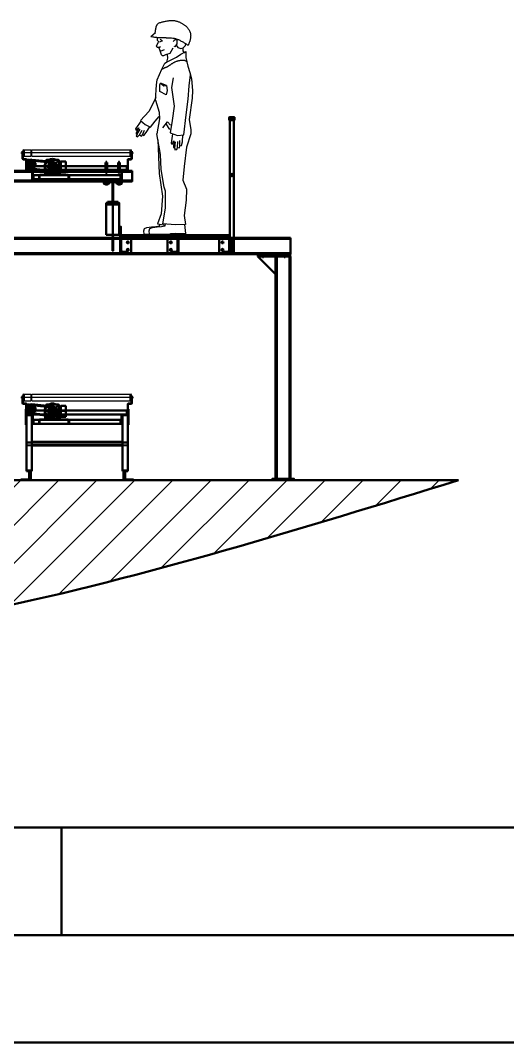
# Model space of a CAD drawing. Header units: millimetres. Extents: x 0 to 118800, y 79635 to 177025.
# Drawn here: x 68753 to 73282, y 93025 to 102533 of the extents above; entities that cross this region are included whole.
import ezdxf

# ---------------------------------------------------------------- set-up
doc = ezdxf.new("R2010")
doc.units = ezdxf.units.MM
doc.header["$LTSCALE"] = 200
for name, pattern in [('AM_DIN_F_W050', [6.25, 4.75, -1.5]), ('AM_DIN_F_W050x2', [3.125, 2.25, -0.875]), ('AM_DIN_G_W050', [13.75, 9.75, -1.5, 1, -1.5]), ('AM_DIN_G_W050x2', [6.875, 4.75, -0.875, 0.375, -0.875]), ('AM_ISO02W050x2', [3.75, 3, -0.75]), ('AM_ISO08W050x2', [9, 6, -0.75, 1.5, -0.75]), ('AUSGEZOGEN', [0]), ('gen7', [13.75, 9.75, -1.5, 1, -1.5]), ('MITTE', [2, 1.25, -0.25, 0.25, -0.25])]:
    doc.linetypes.add(name, pattern=pattern)
doc.layers.add('1', color=7, linetype='Continuous')
doc.layers.add('CYAN', color=4, linetype='Continuous')
for name, color, linetype, lineweight in [('2', 5, 'Continuous', 0), ('7', 4, 'gen7', 0), ('AM_0', 7, 'Continuous', 50), ('AM_0N', 7, 'Continuous', 50), ('AM_2', 5, 'Continuous', 50), ('AM_3', 6, 'AM_DIN_F_W050', 25), ('AM_3N', 6, 'AM_DIN_F_W050', 25), ('AM_4N', 3, 'Continuous', 25), ('AM_7', 4, 'AM_DIN_G_W050', 25), ('AM_7N', 4, 'AM_DIN_G_W050', 25), ('AM_8', 1, 'Continuous', 25), ('AM_BOR', 7, 'Continuous', 50)]:
    doc.layers.add(name, color=color, linetype=linetype, lineweight=lineweight)

# ---------------------------------------------------------------- blocks, each defined once
blk = doc.blocks.new('DIN_A2')
blk.add_line((589, 5), (5, 5))
at = {"layer": 'AM_BOR', "color": 7, "lineweight": 50}
for p, q in [((584, 10), (10, 10)), ((345.667, 10), (345.667, 5)), ((594, 0), (0, 0))]:
    blk.add_line(p, q, dxfattribs=at)
blk = doc.blocks.new('ROF GB1000 VA')
for p, q in [((-190.8, -180.9), (-173.1, -191.1)), ((-132.1, -146.9), (-132.1, -146.5)), ((-132.1, -146.5), (-126.1, -146.5)), ((-132.1, -149.5), (-132.1, -146.9)), ((-126.1, -146.9), (-126.1, -146.5)), ((-126.1, -149.5), (-126.1, -146.9)), ((-85.1, -191.1), (-67.3, -180.9)), ((-66.4, -114), (-51.4, -114)), ((-51.4, -109), (-5.1, -109)), ((-51.4, -114), (-51.4, -109)), ((-51.4, -204), (-51.4, -114)), ((-5.1, -109), (-5.1, -209)), ((-196.6, -234), (-196.6, -195.5)), ((-196.6, -234), (-61.6, -234)), ((-195.2, -234), (-195.2, -195.5)), ((-193.6, -222), (-168.6, -222)), ((-191.2, -222), (-176.9, -222)), ((-171.6, -219), (-171.6, -193.7)), ((-165.6, -234), (-165.6, -199.3)), ((-163.6, -231), (-129.1, -231)), ((-129.1, -231), (-94.6, -231)), ((-92.6, -234), (-92.6, -199.3)), ((-89.6, -222), (-64.6, -222)), ((-86.6, -219), (-86.6, -193.7)), ((-81.2, -222), (-66.9, -222)), ((-77.3, -222), (-70.9, -222)), ((-62.9, -195.5), (-62.9, -234)), ((-61.6, -234), (-61.6, -195.5)), ((-51.4, -204), (-61.6, -204)), ((-51.4, -209), (-51.4, -204)), ((-5.1, -209), (-51.4, -209))]:
    blk.add_line(p, q)
for radius in [32.5, 26, 20, 10, 9.42]:
    blk.add_circle((-129.1, -159), radius)
for centre, radius, start, end in [((-129.1, -1294), 1200, 90, 92.48302), ((-129.1, -159), 72.5, 90, 117.12083), ((-129.1, -159), 67, 75.45474, 104.79343), ((-129.1, -159), 72.5, 62.73449, 90), ((-129.1, -1294), 1200, 87.51698, 90), ((-129.1, -159), 72.5, 151.75892, 180), ((-129.1, -159), 72.5, 180, 201.69087), ((503.4, -195.5), 700, 178.42227, 180), ((503.4, -195.5), 700, 172.47323, 178.42748), ((-129.1, -159), 67, 168.48393, 185.0872), ((503.4, -195.5), 698.6, 178.07396, 180), ((503.4, -195.5), 698.6, 172.56881, 178.12019), ((-186.8, -173.9), 8, 178.21047, 240), ((-180.6, -105.1), 10, 92.48302, 172.47323), ((-179.4, -106.4), 10, 92.42478, 172.56881), ((-129.1, -1295.4), 1200, 87.57522, 92.42478), ((532.5, -195.5), 700, 174.6915, 179.22002), ((-159.4, -186.1), 8, 179.22002, 260.89342), ((-156.5, -131.5), 8, 98.23, 174.6915), ((-129.1, -321.5), 200, 81.77, 98.23), ((-143.8, -98.5), 3, 11.20385, 90.70433), ((-129.1, -159), 12.5, 103.88654, 76.11346), ((-129.1, -95.5), 12, 191.20385, 348.79615), ((-114.3, -98.5), 3, 89.29567, 168.79615), ((-101.6, -131.5), 8, 5.3085, 81.77), ((-98.7, -186.1), 8, 279.10658, 0.77998), ((-790.6, -195.5), 700, 0.77998, 5.3085), ((-78.7, -106.4), 10, 7.43119, 87.57522), ((-77.5, -105.1), 10, 7.52677, 87.51698), ((-761.6, -195.5), 698.6, 0, 7.43119), ((-761.6, -195.5), 700, 0, 7.52677), ((-71.3, -173.9), 8, 300, 1.78953), ((-129.1, -159), 72.5, 24.07734, 28.16421), ((-129.1, -159), 72.5, 0, 28.16421), ((-129.1, -159), 67, 0, 11.28823), ((-129.1, -159), 72.5, 18.05801, 24.07734), ((-129.1, -159), 67, 354.99805, 0), ((-129.1, -159), 72.5, 338.2468, 0), ((-129.1, -159), 72.5, 338.2468, 342.23203), ((-129.1, -159), 72.5, 12.03867, 18.05801), ((-129.1, -159), 72.5, 342.23203, 348.25136), ((-129.1, -159), 72.5, 6.01934, 12.03867), ((-129.1, -159), 72.5, 348.25136, 354.2707), ((-129.1, -159), 72.5, 0, 6.01934), ((-129.1, -159), 72.5, 354.2707, 0), ((-192.2, -225), 3, 90, 180), ((-174.6, -219), 3, 270, 0), ((-174.6, -193.7), 3, 0, 60), ((-168.6, -225), 3, 0, 90), ((-162.6, -199.3), 3, 65.8379, 180), ((-162.6, -211.1), 3, 83.65234, 180), ((-163.6, -233), 2, 90, 180), ((-129.1, 90), 300, 263.65234, 266.45716), ((-129.1, 3.5), 200, 260.89342, 279.10658), ((-129.1, 90), 300, 266.305, 276.34766), ((-95.6, -199.3), 3, 0, 114.1621), ((-95.6, -211.1), 3, 0, 96.34766), ((-94.6, -233), 2, 0, 90), ((-89.6, -225), 3, 90, 180), ((-83.6, -193.7), 3, 120, 180), ((-83.6, -219), 3, 180, 270), ((-65.9, -225), 3, 0, 90)]:
    blk.add_arc(centre, radius, start, end)
at = {"layer": '1', "color": 7, "linetype": 'AUSGEZOGEN'}
for p, q in [((-395, 0), (-330, 0)), ((-320, 0), (595, 0)), ((-395, -60), (-329, -60)), ((-329, -1), (-329, -60)), ((-321, -60), (-321, -1)), ((-321, -60), (595, -60))]:
    blk.add_line(p, q, dxfattribs=at)
at = {"layer": '1', "color": 1, "linetype": 'MITTE'}
blk.add_line((-325, 0), (-325, -60), dxfattribs=at)
at = {"layer": '1', "color": 7, "linetype": 'AUSGEZOGEN'}
for centre, start, end in [((-325, -1), 180, 0), ((-325, -59), 0, 180)]:
    blk.add_arc(centre, 4, start, end, dxfattribs=at)
at = {"layer": '2'}
for p, q in [((-190, -180.4), (-163, -193.2)), ((-164.3, -129.3), (-189.3, -105.1)), ((-158.4, -123.4), (-179.8, -96.4)), ((-99.5, -124), (-78.3, -96.4)), ((-94.5, -192.9), (-68.1, -180.4)), ((-68.8, -105.1), (-93.7, -129.8)), ((-161.3, -196.6), (-172.4, -191.6)), ((-96.8, -196.6), (-85.7, -191.6))]:
    blk.add_line(p, q, dxfattribs=at)
for centre, start, end in [((-186.8, -173.1), 178.14041, 246.64067), ((-71.3, -173.1), 293.35933, 1.85959)]:
    blk.add_arc(centre, 8, start, end, dxfattribs=at)
at = {"layer": '7'}
for p, q in [((-129.1, -81.5), (-129.1, -239)), ((-206.6, -159), (-0.1, -159)), ((-184.1, -220.5), (-184.1, -235.6)), ((-74.1, -220.8), (-74.1, -235.1))]:
    blk.add_line(p, q, dxfattribs=at)
at = {"layer": 'AM_0'}
for p, q in [((-395, 0), (-400, -3.5)), ((-395, -60), (-395, 0)), ((595, 0), (600, -3.5)), ((595, -60), (595, 0)), ((-405, -25), (-415, -25)), ((-415, -25), (-415, -35)), ((-415, -35), (-405, -35)), ((-408, -15), (-408, -84)), ((-408, -15), (-405, -15)), ((-405, -24.8), (-408, -24.8)), ((-405, -35.3), (-408, -35.3)), ((-405, -66.5), (-408, -66.5)), ((-405, -73.5), (-408, -73.5)), ((-400, -12.5), (-405, -17.5)), ((-405, -15), (-405, -84)), ((-405, -17.5), (-405, -42.5)), ((-405, -35), (-405, -25)), ((-405, -42.5), (-400, -47.5)), ((-402, -87), (-376, -87)), ((-402, -90), (-376, -90)), ((-400, -3.5), (-400, -56.5)), ((-400, -47.5), (-400, -12.5)), ((-400, -56.5), (-395, -60)), ((-373, -93), (-373, -189)), ((-370, -93), (-370, -189)), ((570, -93), (570, -189)), ((573, -93), (573, -189)), ((602, -87), (576, -87)), ((602, -90), (576, -90)), ((600, -56.5), (595, -60)), ((600, -3.5), (600, -56.5)), ((600, -12.5), (605, -17.5)), ((600, -47.5), (600, -12.5)), ((605, -42.5), (600, -47.5)), ((605, -15), (605, -84)), ((608, -15), (605, -15)), ((605, -17.5), (605, -42.5)), ((605, -24.8), (608, -24.8)), ((605, -25), (615, -25)), ((605, -35), (605, -25)), ((615, -35), (605, -35)), ((605, -35.3), (608, -35.3)), ((605, -66.5), (608, -66.5)), ((605, -73.5), (608, -73.5)), ((608, -15), (608, -84)), ((615, -25), (615, -35)), ((-370, -102.5), (-373, -102.5)), ((-370, -113.5), (-373, -113.5)), ((-370, -147.5), (-373, -147.5)), ((-370, -178.5), (-373, -178.5)), ((-370, -121), (-370, -95.5)), ((-370, -95.5), (-348, -95.5)), ((-370, -121), (-356.5, -121)), ((-370, -155), (-356.5, -155)), ((-370, -180.5), (-370, -155)), ((-370, -180.5), (-348, -180.5)), ((-367.1, -153), (-367.1, -123)), ((562, -152), (-363, -152)), ((-363, -152), (-363, -187)), ((-363, -187), (-323, -187)), ((-363, -192), (-363, -187)), ((-363, -187), (562, -187)), ((-358, -188), (-313, -188)), ((-358, -188), (-358, -192)), ((-348, -111.2), (-348, -95.5)), ((-348, -95.5), (-322.9, -98.1)), ((-348, -180.5), (-348, -164.8)), ((-348, -180.5), (-322.9, -177.9)), ((-343, -198), (-343, -189)), ((-323, -187), (-323, -192)), ((-313, -188), (-313, -274)), ((512, -188), (512, -274)), ((557, -188), (512, -188)), ((562, -187), (522, -187)), ((522, -187), (522, -192)), ((542, -185), (542, -195)), ((542, -198), (542, -189)), ((557, -188), (557, -192)), ((562, -187), (562, -152)), ((562, -192), (562, -187)), ((570, -102.5), (573, -102.5)), ((570, -113.5), (573, -113.5)), ((570, -147.5), (573, -147.5)), ((570, -178.5), (573, -178.5)), ((-367, -192), (-323, -192)), ((-367, -195), (-323, -195)), ((-323, -192), (-363, -192)), ((-358, -192), (-317, -192)), ((-348.5, -192), (-348.5, -195)), ((-337.5, -192), (-337.5, -195)), ((-323, -195), (-323, -192)), ((-320, -256), (-310, -256)), ((-317, -192), (-317, -274)), ((-317, -274), (-313, -274)), ((512, -238), (-313, -238)), ((-313, -238), (-313, -274)), ((-305, -256), (-313, -256)), ((512, -274), (-313, -274)), ((-305, -238), (-305, -274)), ((-253.1, -244), (-253.1, -264)), ((-253.1, -264), (-249.1, -264)), ((-249.1, -264), (-249.1, -244)), ((14.9, -234), (-243.1, -234)), ((-243.1, -238), (14.9, -238)), ((20.9, -264), (20.9, -244)), ((24.9, -264), (20.9, -264)), ((24.9, -244), (24.9, -264)), ((504, -238), (504, -274)), ((504, -256), (512, -256)), ((519, -256), (509, -256)), ((512, -238), (512, -274)), ((516, -274), (512, -274)), ((516, -192), (516, -274)), ((557, -192), (516, -192)), ((522, -192), (562, -192)), ((567, -192), (523, -192)), ((523, -195), (523, -192)), ((567, -195), (523, -195)), ((537.5, -192), (537.5, -195)), ((548.5, -192), (548.5, -195))]:
    blk.add_line(p, q, dxfattribs=at)
for centre, radius in [((-327.1, -138), 39.5), ((-327.1, -138), 34), ((-327.1, -138), 30), ((-327.1, -138), 28), ((-327.1, -138), 20), ((-327.1, -138), 15), ((-129.1, -159), 39.5)]:
    blk.add_circle(centre, radius, dxfattribs=at)
for centre, radius, start, end in [((-402, -84), 6, 180, 270), ((-402, -84), 3, 180, 270), ((-376, -93), 6, 0, 90), ((-376, -93), 3, 0, 90), ((576, -93), 6, 90, 180), ((576, -93), 3, 90, 180), ((602, -84), 6, 270, 0), ((602, -84), 3, 270, 0), ((-367, -189), 6, 180, 270), ((-367, -189), 3, 180, 270), ((-369.1, -123), 2, 0, 90), ((-369.1, -153), 2, 270, 0.00001), ((-363.5, -125.4), 1.36, 353.02332, 145.13042), ((-363.5, -150.6), 1.36, 214.86957, 6.97668), ((-309.4, -138.3), 54.2, 166.42221, 179.68594), ((-309.4, -137.7), 54.2, 180.31406, 193.57779), ((-327.1, -138), 40.1, 14.46854, 84.03955), ((-327.1, -138), 40.1, 275.96027, 14.46852), ((567, -189), 6, 270, 0), ((567, -189), 3, 270, 0), ((-243.1, -244), 10, 90, 180.00001), ((-243.1, -244), 6, 90, 180.00001), ((14.9, -244), 10, 0, 90), ((14.9, -244), 6, 0, 90)]:
    blk.add_arc(centre, radius, start, end, dxfattribs=at)
at = {"layer": 'AM_2'}
for p, q in [((-322.3, -92.8), (-124.3, -113.8)), ((-331.9, -183.2), (-133.9, -204.2)), ((-331.1, -175.3), (-133, -196.3)), ((-323.1, -100.7), (-125.1, -121.7))]:
    blk.add_line(p, q, dxfattribs=at)
for centre, start, end in [((-327.1, -138), 83.94718, 263.94718), ((-129.1, -159), 263.94718, 83.94718)]:
    blk.add_arc(centre, 45.5, start, end, dxfattribs=at)
at = {"layer": 'AM_3'}
for p, q in [((-363, -154), (562, -154)), ((-363, -185), (562, -185))]:
    blk.add_line(p, q, dxfattribs=at)
at = {"layer": 'AM_3', "linetype": 'AM_ISO02W050x2'}
for centre in [(-327.1, -138), (-129.1, -159)]:
    blk.add_circle(centre, 28.5, dxfattribs=at)
at = {"layer": 'AM_7', "linetype": 'AM_ISO08W050x2'}
for p, q in [((-400, -30), (-413, -30)), ((-400, -70), (-413, -70)), ((600, -30), (613, -30)), ((600, -70), (613, -70)), ((-365, -108), (-378, -108)), ((-365, -153), (-378, -153)), ((-365, -173), (-378, -173)), ((-370, -108), (-348, -108)), ((-370, -168), (-348, -168)), ((-367.1, -138), (-287.1, -138)), ((-343, -195), (-343, -184)), ((-343, -187), (-343, -200)), ((-327.1, -178), (-327.1, -98)), ((542, -195), (542, -184)), ((543, -187), (543, -200)), ((565, -108), (578, -108)), ((565, -153), (578, -153)), ((565, -173), (578, -173)), ((-258.1, -251), (-244.1, -251)), ((-184.1, -228), (-184.1, -244)), ((-74.1, -228), (-74.1, -244)), ((29.9, -251), (15.9, -251))]:
    blk.add_line(p, q, dxfattribs=at)
at = {"layer": 'AM_7'}
for p, q in [((610.5, -30), (-408, -30)), ((-327.1, -138), (-327.1, -95)), ((-327.1, -138), (-370.1, -138)), ((-327.1, -138), (-327.1, -181)), ((-327.1, -138), (-284.1, -138)), ((-129.1, -159), (-172.1, -159)), ((-129.1, -159), (-129.1, -116)), ((-129.1, -159), (-129.1, -202)), ((-129.1, -159), (-86.1, -159))]:
    blk.add_line(p, q, dxfattribs=at)
at = {"layer": 'AM_7', "linetype": 'AM_ISO08W050x2'}
for centre in [(-327.1, -138), (-129.1, -159)]:
    blk.add_circle(centre, 37.5, dxfattribs=at)
at = {"layer": 'AM_8'}
for p, q in [((-408, -16.9), (-406.1, -15)), ((-408, -20.5), (-405, -17.5)), ((-408, -24), (-405, -21)), ((-408, -38.2), (-405.1, -35.3)), ((-408, -41.7), (-405, -38.7)), ((-408, -45.2), (-405, -42.2)), ((-408, -48.8), (-405, -45.8)), ((-408, -52.3), (-405, -49.3)), ((-408, -55.8), (-405, -52.8)), ((-408, -59.4), (-405, -56.4)), ((-408, -62.9), (-405, -59.9)), ((-408, -66.4), (-405, -63.4)), ((-408, -73.5), (-408, -73.5)), ((-408, -77), (-405, -74)), ((-408, -80.6), (-405, -77.6)), ((-408, -84.1), (-405, -81.1)), ((-407.2, -86.9), (-404.9, -84.6)), ((-405.6, -88.8), (-403.4, -86.6)), ((-405.2, -24.8), (-405, -24.6)), ((-403.2, -89.9), (-400.3, -87)), ((-399.7, -90), (-396.7, -87)), ((-396.2, -90), (-393.2, -87)), ((-392.7, -90), (-389.7, -87)), ((-389.1, -90), (-386.1, -87)), ((-385.6, -90), (-382.6, -87)), ((-382.1, -90), (-379.1, -87)), ((-378.5, -90), (-375.5, -87)), ((-375.1, -90.1), (-372.9, -87.9)), ((-373.3, -91.8), (-371.1, -89.6)), ((-373, -95.1), (-370.1, -92.1)), ((573, -95.1), (570.1, -92.1)), ((573.3, -91.8), (571.1, -89.6)), ((575.1, -90.1), (572.9, -87.9)), ((578.5, -90), (575.5, -87)), ((582.1, -90), (579.1, -87)), ((585.6, -90), (582.6, -87)), ((589.1, -90), (586.1, -87)), ((592.7, -90), (589.7, -87)), ((596.2, -90), (593.2, -87)), ((599.7, -90), (596.7, -87)), ((603.2, -89.9), (600.3, -87)), ((605.6, -88.8), (603.4, -86.6)), ((607.2, -86.9), (604.9, -84.6)), ((608, -20.5), (605, -17.5)), ((608, -24), (605, -21)), ((605.2, -24.8), (605, -24.6)), ((608, -41.7), (605, -38.7)), ((608, -45.2), (605, -42.2)), ((608, -48.8), (605, -45.8)), ((608, -52.3), (605, -49.3)), ((608, -55.8), (605, -52.8)), ((608, -59.4), (605, -56.4)), ((608, -62.9), (605, -59.9)), ((608, -66.4), (605, -63.4)), ((608, -77), (605, -74)), ((608, -80.6), (605, -77.6)), ((608, -84.1), (605, -81.1)), ((608, -38.2), (605.1, -35.3)), ((608, -16.9), (606.1, -15)), ((608, -73.5), (608, -73.5)), ((-373, -98.6), (-370, -95.6)), ((-373, -102.2), (-370, -99.2)), ((-373, -116.3), (-370.2, -113.5)), ((-373, -119.8), (-370, -116.8)), ((-373, -123.4), (-370, -120.4)), ((-373, -126.9), (-370, -123.9)), ((-373, -130.4), (-370, -127.4)), ((-373, -134), (-370, -131)), ((-373, -137.5), (-370, -134.5)), ((-373, -141), (-370, -138)), ((-373, -144.6), (-370, -141.6)), ((-373, -179.9), (-371.6, -178.5)), ((-373, -183.5), (-370, -180.5)), ((-373, -187), (-370, -184)), ((-372.8, -190.4), (-370, -187.5)), ((-372.4, -147.5), (-370, -145.1)), ((573, -98.6), (570, -95.6)), ((573, -102.2), (570, -99.2)), ((573, -119.8), (570, -116.8)), ((573, -123.4), (570, -120.4)), ((573, -126.9), (570, -123.9)), ((573, -130.4), (570, -127.4)), ((573, -134), (570, -131)), ((573, -137.5), (570, -134.5)), ((573, -141), (570, -138)), ((573, -144.6), (570, -141.6)), ((572.4, -147.5), (570, -145.1)), ((573, -183.5), (570, -180.5)), ((573, -187), (570, -184)), ((572.8, -190.4), (570, -187.5)), ((573, -116.3), (570.2, -113.5)), ((573, -179.9), (571.6, -178.5)), ((-371.7, -192.8), (-369.5, -190.6)), ((-369.7, -194.3), (-367.4, -192)), ((-366.9, -195), (-363.9, -192)), ((-363.3, -195), (-360.3, -192)), ((-359.8, -195), (-356.8, -192)), ((-356.2, -195), (-353.2, -192)), ((-352.7, -195), (-349.7, -192)), ((-349.2, -195), (-348.5, -194.3)), ((-337.5, -193.9), (-335.6, -192)), ((-335, -195), (-332, -192)), ((-331.5, -195), (-328.5, -192)), ((-328, -195), (-325, -192)), ((-324.4, -195), (-323, -193.6)), ((524.4, -195), (523, -193.6)), ((528, -195), (525, -192)), ((531.5, -195), (528.5, -192)), ((535, -195), (532, -192)), ((537.5, -193.9), (535.6, -192)), ((549.2, -195), (548.5, -194.3)), ((552.7, -195), (549.7, -192)), ((556.2, -195), (553.2, -192)), ((559.8, -195), (556.8, -192)), ((563.3, -195), (560.3, -192)), ((566.9, -195), (563.9, -192)), ((569.7, -194.3), (567.4, -192)), ((571.7, -192.8), (569.5, -190.6))]:
    blk.add_line(p, q, dxfattribs=at)
blk = doc.blocks.new('Fuss Rof 1000')
at = {"layer": 'AM_0'}
for p, q in [((12140.8, 4094.5), (12136.8, 4094.5)), ((12136.8, 4094.5), (12136.8, 3949.5)), ((12140.8, 4094.5), (12140.8, 3949.5)), ((13085.8, 4094.5), (13089.8, 4094.5)), ((13085.8, 4094.5), (13085.8, 3949.5)), ((13089.8, 4094.5), (13089.8, 3949.5)), ((12190.8, 4037.5), (12140.8, 4037.5)), ((12140.8, 4037.5), (12140.8, 3517.5)), ((12190.8, 4037.5), (12190.8, 3517.5)), ((13035.8, 4037.5), (13085.8, 4037.5)), ((13035.8, 4037.5), (13035.8, 3517.5)), ((13085.8, 4037.5), (13085.8, 3517.5)), ((12140.8, 3949.5), (12136.8, 3949.5)), ((13085.8, 3949.5), (13089.8, 3949.5)), ((12190.8, 3790), (13035.8, 3790)), ((12190.8, 3755), (13035.8, 3755)), ((12140.8, 3522.5), (12190.8, 3522.5)), ((13085.8, 3522.5), (13035.8, 3522.5)), ((12090.8, 3440.5), (12090.8, 3432.5)), ((12190.8, 3440.5), (12090.8, 3440.5)), ((12190.8, 3432.5), (12090.8, 3432.5)), ((12105.8, 3440.5), (12105.8, 3432.5)), ((12140.8, 3517.5), (12190.8, 3517.5)), ((12167.8, 3517.5), (12167.8, 3440.5)), ((12168.8, 3517.5), (12168.8, 3440.5)), ((12182.8, 3517.5), (12182.8, 3440.5)), ((12183.8, 3517.5), (12183.8, 3440.5)), ((12190.8, 3440.5), (12190.8, 3432.5)), ((13085.8, 3517.5), (13035.8, 3517.5)), ((13035.8, 3440.5), (13035.8, 3432.5)), ((13035.8, 3440.5), (13135.8, 3440.5)), ((13035.8, 3432.5), (13135.8, 3432.5)), ((13042.8, 3517.5), (13042.8, 3440.5)), ((13043.8, 3517.5), (13043.8, 3440.5)), ((13057.8, 3517.5), (13057.8, 3440.5)), ((13058.8, 3517.5), (13058.8, 3440.5)), ((13120.8, 3440.5), (13120.8, 3432.5)), ((13135.8, 3440.5), (13135.8, 3432.5))]:
    blk.add_line(p, q, dxfattribs=at)
at = {"layer": 'AM_3', "linetype": 'AM_ISO02W050x2'}
for p, q in [((12144.8, 4037.5), (12144.8, 3517.5)), ((13081.8, 4037.5), (13081.8, 3517.5)), ((12144.8, 3790), (12190.8, 3790)), ((12144.8, 3788), (13081.8, 3788)), ((12144.8, 3757), (13081.8, 3757)), ((12144.8, 3755), (12190.8, 3755)), ((13035.8, 3790), (13081.8, 3790)), ((13035.8, 3755), (13081.8, 3755))]:
    blk.add_line(p, q, dxfattribs=at)
at = {"layer": 'AM_7'}
for p, q in [((12135.5, 4079.5), (12143.5, 4079.5)), ((13091.1, 4079.5), (13083.1, 4079.5))]:
    blk.add_line(p, q, dxfattribs=at)
at = {"layer": 'AM_7', "linetype": 'AM_ISO08W050x2'}
for p, q in [((12144.8, 3772.5), (13081.8, 3772.5)), ((12175.8, 3522.5), (12175.8, 3440.5)), ((13050.8, 3522.5), (13050.8, 3440.5))]:
    blk.add_line(p, q, dxfattribs=at)
blk = doc.blocks.new('rof 1000 bh800 va')
at = {"layer": 'AM_0'}
for name, p in [('ROF GB1000 VA', (-100.5, 800)), ('Fuss Rof 1000', (-12613.3, -3432.5))]:
    blk.add_blockref(name, p, dxfattribs=at)
blk = doc.blocks.new('*U351')
at = {"layer": 'AM_0N'}
for p, q in [((66049.3, 100509.8), (66049.3, 100357.8)), ((71265.3, 100509.8), (66049.3, 100509.8)), ((71265.3, 100357.8), (71265.3, 100509.8)), ((71265.3, 100500.8), (66049.3, 100500.8)), ((71265.3, 100366.8), (66049.3, 100366.8)), ((66049.3, 100357.8), (71265.3, 100357.8))]:
    blk.add_line(p, q, dxfattribs=at)
blk = doc.blocks.new('IPB100 sa')
at = {"layer": 'AM_0N'}
for points in [[(146236.3, 52638.2), (146236.3, 52538.2), (142845.3, 52538.2), (142845.3, 52638.2), (146236.3, 52638.2)], [(142845.3, 52628.2), (146236.3, 52628.2), (146236.3, 52548.2), (142845.3, 52548.2)]]:
    blk.add_lwpolyline(points, close=True, dxfattribs=at)
at = {"layer": 'AM_7', "linetype": 'AM_DIN_G_W050x2'}
for p, q in [((142876.3, 52526.5), (142876.3, 52559.6)), ((142994.3, 52526.5), (142994.3, 52559.6)), ((145998.3, 52526.5), (145998.3, 52559.6)), ((146116.3, 52528.2), (146116.3, 52561.3))]:
    blk.add_line(p, q, dxfattribs=at)
blk = doc.blocks.new('*U358')
at = {"layer": 'AM_0N'}
for p, q in [((69661.3, 101035.8), (69561.3, 101035.8)), ((69561.3, 101035.8), (69561.3, 101027.3)), ((69561.3, 101027.3), (69596.5, 101027.3)), ((69608.5, 101015.3), (69608.5, 100856.3)), ((69614.1, 100856.3), (69614.1, 101015.3)), ((69626.1, 101027.3), (69661.3, 101027.3)), ((69661.3, 101027.3), (69661.3, 101035.8)), ((69561.3, 100844.3), (69561.3, 100835.8)), ((69596.5, 100844.3), (69561.3, 100844.3)), ((69661.3, 100835.8), (69561.3, 100835.8)), ((69661.3, 100844.3), (69626.1, 100844.3)), ((69661.3, 100835.8), (69661.3, 100844.3))]:
    blk.add_line(p, q, dxfattribs=at)
at = {"layer": 'AM_0N', "extrusion": (0, 0, -1)}
for centre, start, end in [((-69596.5, 101015.3), 90, 180), ((-69626.1, 101015.3), 0, 90), ((-69596.5, 100856.3), 180, 270), ((-69626.1, 100856.3), 270, 0)]:
    blk.add_arc(centre, 12, start, end, dxfattribs=at)
blk = doc.blocks.new('*U359')
at = {"layer": 'AM_0N'}
for p, q in [((69662.3, 101210.6), (69663.5, 101211.8)), ((69662.3, 101137.8), (69662.3, 101210.6)), ((69678.3, 101210.6), (69662.3, 101210.6)), ((69677.1, 101211.8), (69663.5, 101211.8)), ((69677.1, 101211.8), (69678.3, 101210.6)), ((69678.3, 101137.8), (69678.3, 101210.6)), ((69658.3, 101131), (69658.3, 101121.8)), ((69659.1, 101131), (69658.3, 101131)), ((69682.3, 101121.8), (69658.3, 101121.8)), ((69659.1, 101131), (69659.1, 101131.8)), ((69659.1, 101131.8), (69662.3, 101131.8)), ((69681.6, 101131), (69659.1, 101131)), ((69678.3, 101137.8), (69662.3, 101137.8)), ((69662.3, 101137.8), (69662.3, 101136.6)), ((69662.3, 101131.8), (69662.3, 101136.6)), ((69662.3, 101131.8), (69678.3, 101131.8)), ((69670.3, 101122.9), (69670.3, 101131)), ((69678.3, 101137.8), (69678.3, 101136.6)), ((69678.3, 101131.8), (69678.3, 101136.6)), ((69678.3, 101131.8), (69681.6, 101131.8)), ((69681.6, 101131), (69681.6, 101131.8)), ((69682.3, 101131), (69681.6, 101131)), ((69682.3, 101131), (69682.3, 101121.8))]:
    blk.add_line(p, q, dxfattribs=at)
for centre in [(69664.3, 101139.1), (69676.3, 101139.1)]:
    blk.add_arc(centre, 17.3, 249.70545, 290.29455, dxfattribs=at)
at = {"layer": 'AM_4N'}
for p, q in [((69663.5, 101137.8), (69663.5, 101211.8)), ((69677.1, 101137.8), (69677.1, 101211.8)), ((69663.5, 101137.8), (69662.3, 101136.6)), ((69677.1, 101137.8), (69678.3, 101136.6))]:
    blk.add_line(p, q, dxfattribs=at)
at = {"layer": 'AM_7N', "linetype": 'AM_DIN_G_W050x2'}
blk.add_line((69670.3, 101106.8), (69670.3, 101226.8), dxfattribs=at)
blk = doc.blocks.new('A$C6D5C2093')
at = {"layer": 'AM_0'}
for p, q in [((27, 29.2), (3, 20.7)), ((5.2, 12.1), (19.2, 14.4)), ((45.4, 11), (20.7, 14.4)), ((38.1, 28.7), (54, 21.6)), ((49.1, 3.2), (47.9, 8.6)), ((57, 4), (57, 17))]:
    blk.add_line(p, q, dxfattribs=at)
for centre, radius, start, end in [((4.5, 16.5), 4.5, 109.28909, 279.62466), ((20, 10), 4.5, 80.67204, 99.62466), ((32, 15), 15, 65.87463, 109.28909), ((45, 8), 3, 11.93351, 82), ((53, 4), 4, 191.93351, 0), ((52, 17), 5, 0, 65.87463)]:
    blk.add_arc(centre, radius, start, end, dxfattribs=at)
at = {"layer": 'AM_3', "linetype": 'AM_ISO02W050x2'}
for p, q in [((23, 23), (21, 14.4)), ((23, 27.7), (23, 23)), ((41, 23), (23, 23)), ((41, 27.4), (41, 23)), ((41, 23), (45, 11))]:
    blk.add_line(p, q, dxfattribs=at)
blk = doc.blocks.new('*U360')
at = {"layer": 'AM_0N'}
for p, q in [((69545.5, 101211.8), (69544.3, 101210.6)), ((69544.3, 101137.8), (69544.3, 101210.6)), ((69544.3, 101210.6), (69560.3, 101210.6)), ((69545.5, 101211.8), (69559.1, 101211.8)), ((69560.3, 101210.6), (69559.1, 101211.8)), ((69560.3, 101137.8), (69560.3, 101210.6)), ((69540.3, 101131), (69540.3, 101121.8)), ((69540.3, 101131), (69541.1, 101131)), ((69540.3, 101121.8), (69564.3, 101121.8)), ((69544.3, 101131.8), (69541.1, 101131.8)), ((69541.1, 101131), (69541.1, 101131.8)), ((69541.1, 101131), (69563.6, 101131)), ((69544.3, 101137.8), (69560.3, 101137.8)), ((69544.3, 101137.8), (69544.3, 101136.6)), ((69544.3, 101131.8), (69544.3, 101136.6)), ((69560.3, 101131.8), (69544.3, 101131.8)), ((69552.3, 101122.9), (69552.3, 101131)), ((69560.3, 101137.8), (69560.3, 101136.6)), ((69560.3, 101131.8), (69560.3, 101136.6)), ((69563.6, 101131.8), (69560.3, 101131.8)), ((69563.6, 101131), (69563.6, 101131.8)), ((69563.6, 101131), (69564.3, 101131)), ((69564.3, 101131), (69564.3, 101121.8))]:
    blk.add_line(p, q, dxfattribs=at)
at = {"layer": 'AM_0N', "extrusion": (0, 0, -1)}
for centre in [(-69546.3, 101139.1), (-69558.3, 101139.1)]:
    blk.add_arc(centre, 17.3, 249.70545, 290.29455, dxfattribs=at)
at = {"layer": 'AM_4N'}
for p, q in [((69545.5, 101137.8), (69545.5, 101211.8)), ((69559.1, 101137.8), (69559.1, 101211.8)), ((69545.5, 101137.8), (69544.3, 101136.6)), ((69559.1, 101137.8), (69560.3, 101136.6))]:
    blk.add_line(p, q, dxfattribs=at)
at = {"layer": 'AM_7N', "linetype": 'AM_DIN_G_W050x2'}
blk.add_line((69552.3, 101106.8), (69552.3, 101226.8), dxfattribs=at)
blk = doc.blocks.new('*U857')
at = {"layer": 'AM_0N', "extrusion": (0, 0, -1)}
for radius in [10.7, 7.45]:
    blk.add_circle((-26, 720.4), radius, dxfattribs=at)
blk = doc.blocks.new('*U858')
at = {"layer": 'AM_0N'}
for p, q in [((1, 1237.4), (1, 1254.6)), ((4.2, 1237.4), (4.2, 1254.6)), ((7.4, 1261), (44.6, 1261)), ((7.4, 1257.8), (44.6, 1257.8)), ((47.8, 1254.6), (47.8, 1237.4)), ((51, 1254.6), (51, 1237.4)), ((44.6, 1234.2), (7.4, 1234.2)), ((44.6, 1231), (7.4, 1231))]:
    blk.add_line(p, q, dxfattribs=at)
at = {"layer": 'AM_0N', "extrusion": (0, 0, -1)}
for centre, radius, start, end in [((-7.4, 1254.6), 6.4, 0, 90), ((-7.4, 1237.4), 6.4, 270, 0), ((-7.4, 1254.6), 3.2, 0, 90), ((-7.4, 1237.4), 3.2, 270, 360), ((-44.6, 1254.6), 6.4, 90, 180), ((-44.6, 1254.6), 3.2, 90, 180), ((-44.6, 1237.4), 6.4, 180, 270), ((-44.6, 1237.4), 3.2, 180, 270)]:
    blk.add_arc(centre, radius, start, end, dxfattribs=at)
blk = doc.blocks.new('A$C7C4D54BA')
at = {"layer": 'AM_0'}
blk.add_lwpolyline([(8.5, 1231), (43.5, 1231), (43.5, 0), (8.5, 0)], close=True, dxfattribs=at)
at = {"layer": 'AM_3'}
for p, q in [((10.5, 1231), (10.5, 0)), ((41.5, 0), (41.5, 1231))]:
    blk.add_line(p, q, dxfattribs=at)
at = {"layer": 'AM_0N'}
for name in ['*U858', '*U857']:
    blk.add_blockref(name, (0, 0), dxfattribs=at)
blk = doc.blocks.new('Stütze I')
at = {"layer": 'AM_0'}
blk.add_line((177, 977.4), (12, 812.4), dxfattribs=at)
for points in [[(-123, 977.4), (177, 977.4), (177, 997.4), (-123, 997.4)], [(-158, -1105), (42, -1105), (42, -1090), (-158, -1090)]]:
    blk.add_lwpolyline(points, close=True, dxfattribs=at)
at = {"layer": 'AM_0N'}
for p, q in [((12, 977.4), (-128, 977.4)), ((-128, 977.4), (-128, -1090)), ((-116, 977.4), (-116, -1090)), ((0, 977.4), (0, -1090)), ((12, -1090), (12, 977.4)), ((-128, -1090), (12, -1090))]:
    blk.add_line(p, q, dxfattribs=at)
at = {"layer": 'AM_7', "linetype": 'AM_ISO08W050x2'}
for p, q in [((-73, 960.9), (-73, 1014)), ((127, 960.9), (127, 1014)), ((-58, -1108), (-58, -1087))]:
    blk.add_line(p, q, dxfattribs=at)
blk = doc.blocks.new('*U144')
at = {"layer": 'AM_0N'}
for p, q in [((-21071.2, 39311), (-21071.2, 39308)), ((-21011.2, 39311), (-21071.2, 39311)), ((-21066.6, 39303), (-21027.4, 39299.9)), ((-21018.2, 39289.9), (-21018.2, 39192)), ((-21011.2, 39171), (-21011.2, 39311)), ((-21071.2, 39174), (-21071.2, 39171)), ((-21027.4, 39182.1), (-21066.6, 39178.9)), ((-21071.2, 39171), (-21011.2, 39171))]:
    blk.add_line(p, q, dxfattribs=at)
at = {"layer": 'AM_0N', "extrusion": (0, 0, -1)}
for centre, radius, start, end in [((21066.2, 39308), 5, 274.57392, 0), ((21028.2, 39289.9), 10, 94.57392, 180), ((21066.2, 39174), 5, 0, 85.42608), ((21028.2, 39192), 10, 180, 265.42608)]:
    blk.add_arc(centre, radius, start, end, dxfattribs=at)
blk = doc.blocks.new('*U145')
at = {"layer": 'AM_0N'}
for p, q in [((-22031.2, 39171), (-22031.2, 39311)), ((-22031.2, 39311), (-21971.2, 39311)), ((-22024.2, 39289.9), (-22024.2, 39192)), ((-21975.8, 39303), (-22015, 39299.9)), ((-21971.2, 39311), (-21971.2, 39308)), ((-22015, 39182.1), (-21975.8, 39178.9)), ((-21971.2, 39174), (-21971.2, 39171)), ((-21971.2, 39171), (-22031.2, 39171))]:
    blk.add_line(p, q, dxfattribs=at)
for centre, radius, start, end in [((-22014.2, 39289.9), 10, 94.57392, 180), ((-21976.2, 39308), 5, 274.57392, 360), ((-22014.2, 39192), 10, 180, 265.42608), ((-21976.2, 39174), 5, 0, 85.42608)]:
    blk.add_arc(centre, radius, start, end, dxfattribs=at)
blk = doc.blocks.new('*U863')
at = {"layer": 'AM_3N', "linetype": 'AM_DIN_F_W050x2'}
for p, q in [((-49, -15), (-49, 0)), ((-31, -15), (-31, 0))]:
    blk.add_line(p, q, dxfattribs=at)
at = {"layer": 'AM_7N', "linetype": 'AM_DIN_G_W050x2'}
blk.add_line((-40, 3), (-40, -18), dxfattribs=at)
blk = doc.blocks.new('*U864')
at = {"layer": 'AM_3N', "linetype": 'AM_DIN_F_W050x2'}
for p, q in [((31, -15), (31, 0)), ((49, -15), (49, 0))]:
    blk.add_line(p, q, dxfattribs=at)
at = {"layer": 'AM_7N', "linetype": 'AM_DIN_G_W050x2'}
blk.add_line((40, 3), (40, -18), dxfattribs=at)
blk = doc.blocks.new('160erPlatte')
at = {"layer": 'AM_0'}
blk.add_lwpolyline([(-75, -15), (75, -15), (75, 0), (-75, 0)], close=True, dxfattribs=at)
at = {"layer": 'AM_3N'}
for name in ['*U863', '*U864']:
    blk.add_blockref(name, (0, 0), dxfattribs=at)
blk = doc.blocks.new('*U365')
at = {"layer": 'AM_3', "linetype": 'AM_DIN_F_W050x2'}
for p, q in [((70148, 100353.8), (70148, 100366.8)), ((70166, 100353.8), (70166, 100366.8))]:
    blk.add_line(p, q, dxfattribs=at)
at = {"layer": 'AM_7', "linetype": 'AM_DIN_G_W050x2'}
blk.add_line((70157, 100369.8), (70157, 100350.8), dxfattribs=at)
blk = doc.blocks.new('StiPlatte120')
at = {"layer": 'AM_0'}
blk.add_lwpolyline([(60, 0), (-60, 0), (-60, -15), (60, -15)], close=True, dxfattribs=at)
at = {"layer": 'AM_3'}
for p, q in [((-39, 0), (-39, -15)), ((-21, 0), (-21, -15)), ((21, 0), (21, -15)), ((39, 0), (39, -15))]:
    blk.add_line(p, q, dxfattribs=at)
at = {"layer": 'AM_7', "linetype": 'AM_ISO08W050x2'}
for p, q in [((-30, 4.5), (-30, -19)), ((30, 3.3), (30, -18.9))]:
    blk.add_line(p, q, dxfattribs=at)
blk = doc.blocks.new('ma profil')
at = {"layer": 'CYAN'}
for p, q in [((80.5, 1815.8), (79.3, 1781.5)), ((88.3, 1823.6), (80.5, 1815.8)), ((105.2, 1814.8), (88.3, 1823.6)), ((111.4, 1802.4), (105.2, 1814.8)), ((178.9, 1837.2), (203.9, 1836.6)), ((247.5, 1799.2), (258.3, 1810.4)), ((258.3, 1810.4), (259.7, 1838.9)), ((278.8, 1884.3), (321.9, 1844.6)), ((303.4, 1842.3), (321.9, 1844.6)), ((-0.3, 1764.9), (-2.9, 1781.9)), ((19.9, 1743.2), (-0.3, 1764.9)), ((23.1, 1716.6), (9.9, 1695.3)), ((41.5, 1736.2), (19.9, 1743.2)), ((23, 1742.2), (23.1, 1716.6)), ((69.3, 1746.2), (41.5, 1736.2)), ((87.4, 1767.4), (69.3, 1746.2)), ((79.3, 1781.5), (96.8, 1753.1)), ((96.8, 1753.1), (105.5, 1756.5)), ((116.5, 1739.3), (144.5, 1690.2)), ((232.5, 1713.4), (195.7, 1726.6)), ((221.1, 1677.3), (236.3, 1724.6)), ((247.8, 1745.6), (233.1, 1756.8)), ((236.3, 1724.6), (247.8, 1745.6)), ((251.2, 1795.5), (247.5, 1799.2)), ((247.8, 1745.6), (261.5, 1745.2)), ((269.9, 1761.9), (251.2, 1795.5)), ((261.5, 1745.2), (269.9, 1761.9)), ((-2.5, 1653.7), (-21.2, 1571.6)), ((-2.5, 1709.7), (-2.5, 1653.7)), ((42.2, 1683.5), (-2.5, 1709.7)), ((83.3, 1657.4), (42.2, 1683.5)), ((175.1, 1610.5), (83.3, 1657.4)), ((144.5, 1690.2), (186.5, 1677)), ((169.5, 1682.4), (167.7, 1646.8)), ((167.7, 1646.8), (175.1, 1610.5)), ((186.5, 1677), (202.7, 1668.6)), ((202.7, 1668.6), (213.9, 1668.6)), ((213.9, 1668.6), (221.1, 1677.3)), ((-21.2, 1571.6), (-40.8, 1514.8)), ((192.7, 1601.3), (175.1, 1610.5)), ((219.5, 1546.3), (192.7, 1601.3)), ((262.4, 1444.7), (219.5, 1546.3)), ((-55.1, 1456.6), (-66, 1347.7)), ((-40.8, 1514.8), (-55.1, 1456.6)), ((-33.7, 1390.6), (-47.3, 1493.2)), ((113.1, 1463.4), (128.1, 1373.8)), ((269.9, 1400), (262.4, 1444.7)), ((-66, 1347.7), (-62.2, 1276.8)), ((-26.3, 1265.7), (-33.7, 1390.6)), ((128.1, 1373.8), (105.7, 1199.5)), ((174.3, 1393), (168.7, 1348)), ((168.7, 1348), (177.6, 1304.9)), ((174.3, 1393), (232.9, 1416.4)), ((201.9, 1391.6), (174.3, 1393)), ((177.6, 1304.9), (237.1, 1338.2)), ((232.9, 1416.4), (201.9, 1391.6)), ((236.3, 1400), (232.9, 1416.4)), ((237.1, 1338.2), (236.3, 1400)), ((277.3, 1258.2), (269.9, 1400)), ((-62.2, 1276.8), (-33.4, 1076)), ((-6.3, 1120.1), (-26.3, 1265.7)), ((277.3, 1258.2), (243.3, 1144.8)), ((276.3, 1276.9), (341.1, 1152.8)), ((105.7, 1199.5), (122.6, 1068.9)), ((243.3, 1144.8), (242.1, 1082)), ((341.1, 1152.8), (416.1, 1068.3)), ((-33.4, 1076), (-51, 981.9)), ((13.2, 933.4), (-6.3, 1120.1)), ((122.6, 1068.9), (143, 952.2)), ((167.6, 1056.3), (138.6, 1023.5)), ((210, 999.7), (167.6, 1056.3)), ((242.1, 1082), (266.1, 944.7)), ((280.2, 1060.2), (242.5, 1104)), ((326.1, 1005.5), (280.2, 1060.2)), ((416.1, 1068.3), (373.9, 1030.1)), ((410.4, 1063.1), (463.4, 991.4)), ((-51, 981.9), (-51, 944.7)), ((143, 952.2), (73.9, 926.7)), ((182.2, 1036.2), (147, 983)), ((373.9, 1030.1), (326.1, 1005.5)), ((364.4, 954.8), (331, 1008.8)), ((387.4, 928.9), (364.4, 954.8)), ((397.6, 935.6), (379, 977.1)), ((426.1, 934.2), (402.3, 977.8)), ((449.8, 940.4), (421.7, 985.6)), ((462, 977.3), (431.9, 1000.5)), ((431.9, 1000.5), (462.1, 947.4)), ((463.4, 991.4), (462, 977.3)), ((-51, 944.7), (-11.6, 818.2)), ((73.9, 926.7), (13.2, 933.4)), ((27.3, 870.1), (23.6, 933.6)), ((35.1, 836.4), (27.3, 870.1)), ((50.6, 831.9), (50.8, 882.8)), ((75, 817.1), (71.6, 872.3)), ((98.8, 811.3), (92.4, 869.9)), ((123.8, 843.5), (108.4, 878.2)), ((108.4, 878.2), (109.7, 817.1)), ((119.3, 943.4), (131.8, 855.2)), ((232.5, 750.7), (266.1, 944.7)), ((256.4, 888.6), (242.9, 574)), ((397.6, 935.6), (387.4, 928.9)), ((409.3, 922.1), (397.6, 935.6)), ((426.1, 934.2), (409.3, 922.1)), ((446.5, 915.6), (426.1, 934.2)), ((457.8, 924.3), (446.5, 915.6)), ((462.1, 947.4), (449.8, 940.4)), ((449.8, 940.4), (457.8, 924.3)), ((-11.6, 818.2), (11.2, 639.1)), ((50.6, 831.9), (35.1, 836.4)), ((54.4, 814.5), (50.6, 831.9)), ((75, 817.1), (54.4, 814.5)), ((80.8, 796.5), (75, 817.1)), ((98.1, 793.3), (80.8, 796.5)), ((98.8, 811.3), (98.1, 793.3)), ((109.7, 817.1), (98.8, 811.3)), ((131.8, 855.2), (123.8, 843.5)), ((225.1, 612.7), (232.5, 750.7)), ((11.2, 639.1), (23.6, 511.9)), ((199, 448.5), (225.1, 612.7)), ((242.9, 574), (213.7, 364.8)), ((23.6, 511.9), (-10, 429.8)), ((-10, 429.8), (-6.3, 325.4)), ((184, 411.2), (199, 448.5)), ((184, 250.7), (184, 411.2)), ((-6.3, 325.4), (12.4, 183.6)), ((213.7, 364.8), (225.1, 197.9)), ((209.2, 105.6), (184, 250.7)), ((225.1, 197.9), (260.7, 105.5)), ((8.3, 100.2), (-2.3, 16.4)), ((12.4, 183.6), (-1.5, 100.5)), ((-1.5, 100.5), (94.5, 97.7)), ((94.5, 97.7), (209.2, 105.6)), ((188.7, 87.3), (184, 105.2)), ((260.7, 105.5), (186.6, 95.4)), ((239.6, 87.3), (235, 105.2)), ((92.4, 17.1), (-2.3, 16.4)), ((-2.3, 16.4), (0, 0)), ((0, 0), (92.4, 0)), ((92.4, 17.1), (139.3, 11.9)), ((92.4, 0), (92.4, 17.1)), ((334, 9.6), (139.3, 11.9)), ((139.3, 11.9), (162.5, 0)), ((162.5, 0), (383.8, 0)), ((223.3, 80.9), (188.7, 87.3)), ((263.1, 79.9), (223.3, 80.9)), ((274.2, 80.9), (239.6, 87.3)), ((307.5, 73.5), (263.1, 79.9)), ((314, 79.9), (274.2, 80.9)), ((330.6, 62), (307.5, 73.5)), ((358.5, 73.5), (314, 79.9)), ((336.6, 41.5), (330.6, 62)), ((332.9, 0), (334, 9.6)), ((334, 9.6), (336.6, 41.5)), ((384.9, 9.6), (334, 9.6)), ((381.6, 62), (358.5, 73.5)), ((387.5, 41.5), (381.6, 62)), ((383.8, 0), (384.9, 9.6)), ((384.9, 9.6), (387.5, 41.5))]:
    blk.add_line(p, q, dxfattribs=at)
for centre, radius, start, end in [((121.3, 1864.8), 133.6, 98.34048, 103.7736), ((121.1, 1863.6), 134.7, 92.37672, 98.17345), ((122.4, 1831), 167.3, 87.68127, 92.37411), ((120.4, 1779.5), 218.9, 84.07031, 87.68526), ((111.3, 1692.2), 306.7, 81.47955, 84.07346), ((67.3, 1852), 117.1, 151.11573, 158.64877), ((78.8, 1845.7), 130.1, 144.30503, 151.13293), ((90.3, 1837.2), 144.5, 131.94094, 144.22014), ((97, 1829.6), 154.6, 127.64886, 131.92031), ((111.2, 1811.3), 177.8, 123.95241, 127.64584), ((131.2, 1781.5), 213.6, 120.87475, 123.948), ((160.3, 1732.8), 270.4, 118.4384, 120.87298), ((206.8, 1647), 367.9, 116.64169, 118.44074), ((206, 1650.2), 364.8, 114.73088, 116.75647), ((163.5, 1742.5), 263.1, 111.92574, 114.7325), ((140.7, 1799.2), 202, 108.29392, 111.93184), ((128, 1837.8), 161.4, 103.77606, 108.29866), ((84.2, 1511.1), 489.8, 79.85934, 81.48465), ((37.6, 1246.2), 758.7, 78.76114, 79.91804), ((-1.8, 1047.9), 960.9, 77.85173, 78.76034), ((-79.7, 686.1), 1331.1, 77.19779, 77.85151), ((-273, -164.5), 2203.3, 76.80347, 77.19744), ((-1274, -4433.4), 6588, 76.67163, 76.80327), ((-44.3, 1623.7), 456.6, 50.09449, 50.73026), ((152.4, 1858.8), 150.1, 48.17357, 50.09881), ((194.4, 1905.7), 87.1, 44.88424, 48.16564), ((213.5, 1924.8), 60.1, 40.18547, 44.88811), ((224.7, 1934.2), 45.5, 34.01973, 40.18278), ((227.4, 1936), 42.3, 27.05255, 34.01518), ((209.3, 1926.8), 62.5, 22.30258, 27.06289), ((203.8, 1924.5), 68.5, 17.90191, 22.301), ((146.6, 1906), 128.6, 15.54994, 17.90223), ((136.1, 1903.1), 139.5, 13.37496, 15.55014), ((-197.9, 1823.7), 482.9, 12.67463, 13.37572), ((82.3, 1886.7), 195.6, 10.95134, 12.67146), ((-623.8, 1750.1), 914.8, 10.58758, 10.95346), ((34.8, 1873.2), 244.8, 9.22411, 10.58732), ((-285.3, 1818.2), 569.6, 8.93308, 9.51974), ((-505.7, 1783.6), 792.7, 8.56179, 8.93102), ((69, 1855.6), 117.9, 173.93522, 179.88538), ((86.3, 1855.5), 135.2, 179.87783, 185.09354), ((106.1, 1857.3), 155, 185.08855, 189.65075), ((55.1, 1857), 103.9, 167.20387, 173.93503), ((127, 1860.8), 176.3, 189.64152, 193.64547), ((55.2, 1856.7), 104.1, 158.64326, 167.05495), ((155.8, 1867.8), 205.9, 193.65985, 196.76922), ((209.1, 1883.9), 261.6, 196.77066, 199.20887), ((226.6, 1458), 396.3, 116.24372, 120.53085), ((169.4, 1574.1), 266.9, 110.00065, 116.24392), ((146.1, 1637.9), 199, 101.72641, 109.99976), ((144.7, 1644.6), 192.2, 94.52707, 101.72761), ((161.1, 1438.5), 398.9, 91.00804, 94.52653), ((163.3, 1312.8), 524.7, 88.29655, 91.00831), ((219.8, 2521.5), 685.1, 268.66594, 270.75246), ((188.8, 1856.4), 53.9, 295.92997, 323.08277), ((206.6, 1758), 50.3, 53.63155, 83.44925), ((220.4, 2336.3), 499.9, 270.96567, 273.11969), ((213, 2470.7), 634.5, 273.12121, 274.8114), ((192.3, 2717.1), 881.7, 274.81205, 276.02508), ((-638.4, 1763.6), 926.8, 8.24575, 8.56236), ((-1200.4, 1682.2), 1494.7, 8.04912, 8.24564), ((-1730.5, 1607.2), 2030.1, 7.90464, 8.04952), ((-11083.2, 308.7), 11472.6, 7.87856, 7.9042), ((131.2, 3295.9), 1463.7, 276.02564, 276.75538), ((306.4, 1917.8), 364.6, 199.21003, 200.95537), ((533, 2004.6), 607.2, 200.95673, 202.00542), ((1659.5, 2459.9), 1822.3, 202.00504, 202.3544), ((1167, -13.7), 2143.1, 123.00619, 123.82045), ((379.9, 1198), 698.2, 120.5313, 123.00677), ((234.7, 1212.2), 474.2, 120.63578, 121.16784), ((72.7, 1485.8), 156.2, 119.03062, 120.6354), ((41.1, 1542.8), 91, 116.29443, 119.02842), ((28.6, 1568), 62.8, 112.39319, 116.305), ((22.7, 1582.3), 47.4, 107.23868, 112.38416), ((21.7, 1585.5), 44, 97.71572, 107.24015), ((24.5, 1564.9), 64.8, 91.17327, 97.72241), ((24.8, 1552.8), 77, 85.54559, 91.16695), ((19.1, 1480.1), 149.8, 82.61351, 85.54595), ((14.4, 1444.2), 186, 80.24404, 82.61504), ((-49.9, 1070.1), 565.7, 79.11491, 80.24125), ((21.6, 1442.1), 186.8, 75.74866, 79.117), ((1.3, 1362.1), 269.4, 73.43868, 75.74841), ((39.5, 1490.5), 135.4, 68.87615, 73.43666), ((30.9, 1468.1), 159.4, 61.8174, 68.87887), ((39.8, 1484.8), 140.4, 58.16686, 61.81558), ((-55.7, 1331), 321.5, 56.56739, 58.16852), ((10.6, 1431.5), 201.1, 53.99803, 56.56804), ((-412, 849.8), 920.1, 53.43307, 53.9955), ((-70.8, 1309.8), 347.4, 52.24182, 53.43665), ((555.8, 2126.8), 682.2, 232.65472, 233.26156), ((302.6, 1787.6), 258.9, 233.255, 234.84854), ((244.7, 1705.4), 158.4, 234.85241, 237.44665), ((220.8, 1667.9), 113.9, 237.4456, 241.04332), ((219.8, 1666.7), 112.4, 241.19275, 244.32288), ((235.6, 1699.5), 148.8, 244.31635, 246.69145), ((262.9, 1763), 217.9, 246.69741, 248.32226), ((329.5, 1930.5), 398.2, 248.31695, 249.20874), ((948.5, 3560.4), 2141.7, 249.20658, 249.37238), ((-511.4, -312), 1996.8, 69.15606, 69.31356), ((-709.4, -832.2), 2553.4, 69.03401, 69.15698), ((-1071, -1775.6), 3563.7, 68.94434, 69.0323), ((-1917.5, -3973.4), 5918.9, 68.88814, 68.94106), ((-6188.7, -15038), 17779.3, 68.87313, 68.89075)]:
    blk.add_arc(centre, radius, start, end, dxfattribs=at)

msp = doc.modelspace()

# ---------------------------------------------------------------- hatches: boundary and pattern name
at = {"layer": 'AM_8'}
h = msp.add_hatch(dxfattribs=at)
h.set_pattern_fill('_USER', color=256, scale=250, angle=45, style=0, pattern_type=0)
h.set_pattern_definition([(45, (0, 71218.19), (-176.7767, 176.7767), [])])
edge = h.paths.add_edge_path()
edge.add_spline(control_points=[(52506.3, 97505.8), (53025, 96984.8), (54006.9, 95998.6), (56306.6, 97915.4), (58445.1, 95196), (60988, 96241.9), (62629, 98123.2), (65406.3, 96536.6), (68907.8, 97046.8), (71375.6, 97808.4), (72825.5, 98255.8)], knot_values=[0, 0, 0, 0, 1902.313772, 3600.69156, 7084.878528, 9203.002601, 11035.218845, 13881.063392, 17072.115979, 21616.931395, 21616.931395, 21616.931395, 21616.931395], degree=3, periodic=0)
edge.add_line((60973.3, 98255.8), (72825.5, 98255.8))
edge.add_line((60473.3, 97505.8), (52506.3, 97505.8))
edge.add_line((60473.3, 97505.8), (60473.3, 98255.8))

# ---------------------------------------------------------------- linework, layer by layer
at = {"layer": 'AM_0'}
msp.add_line((60973.3, 98255.8), (72825.5, 98255.8), dxfattribs=at)
msp.add_line((60973.3, 98255.8), (72825.5, 98255.8), dxfattribs=at)
msp.add_line((60973.3, 98255.8), (72825.5, 98255.8), dxfattribs=at)
for points in [[(69551.3, 100537.8), (69671.3, 100537.8), (69671.3, 100820.8), (69551.3, 100820.8)], [(69681.3, 100513.8), (69686.3, 100513.8), (69686.3, 100613.8), (69681.3, 100613.8)], [(69608.8, 100390.8), (69613.8, 100390.8), (69613.8, 100524.8), (69608.8, 100524.8)], [(69681.3, 100508.8), (69781.3, 100508.8), (69781.3, 100358.8), (69681.3, 100358.8)], [(69686.3, 100513.8), (70701.3, 100513.8), (70701.3, 100534.8), (69686.3, 100534.8)], [(70221.3, 100508.8), (70121.3, 100508.8), (70121.3, 100358.8), (70221.3, 100358.8)], [(70701.3, 100508.8), (70601.3, 100508.8), (70601.3, 100358.8), (70701.3, 100358.8)]]:
    msp.add_lwpolyline(points, close=True, dxfattribs=at)
for centre in [(69751.3, 100468.8), (69751.3, 100398.8), (70151.3, 100468.8), (70151.3, 100398.8), (70631.3, 100468.8), (70631.3, 100398.8)]:
    msp.add_circle(centre, 9, dxfattribs=at)
msp.add_spline([(52506.3, 97755.8), (54114.6, 96489.9), (55709.3, 97074.4), (58951.7, 95799.2), (60971.6, 96436.8), (62464.2, 97499.3), (65254.9, 96941.4), (68444.2, 97047.7), (72825.5, 98255.8)], degree=3, dxfattribs=at)
at = {"layer": 'AM_3', "linetype": 'AM_ISO02W050x2'}
msp.add_lwpolyline([(69613.8, 100537.8), (69608.8, 100537.8), (69608.8, 100820.8), (69613.8, 100820.8)], close=True, dxfattribs=at)
at = {"layer": 'AM_7'}
for p, q in [((69751.3, 100468.8), (69739.6, 100468.8)), ((69751.3, 100468.8), (69751.3, 100480.5)), ((69751.3, 100468.8), (69751.3, 100457.1)), ((69751.3, 100468.8), (69763, 100468.8)), ((69751.3, 100398.8), (69751.3, 100410.5)), ((70151.3, 100468.8), (70139.6, 100468.8)), ((70151.3, 100468.8), (70151.3, 100480.5)), ((70151.3, 100468.8), (70151.3, 100457.1)), ((70151.3, 100468.8), (70163, 100468.8)), ((70151.3, 100398.8), (70151.3, 100410.5)), ((70631.3, 100468.8), (70619.6, 100468.8)), ((70631.3, 100468.8), (70631.3, 100480.5)), ((70631.3, 100468.8), (70631.3, 100457.1)), ((70631.3, 100468.8), (70643, 100468.8)), ((70631.3, 100398.8), (70631.3, 100410.5)), ((69751.3, 100398.8), (69739.6, 100398.8)), ((69751.3, 100398.8), (69751.3, 100387.1)), ((69751.3, 100398.8), (69763, 100398.8)), ((70151.3, 100398.8), (70139.6, 100398.8)), ((70151.3, 100398.8), (70151.3, 100387.1)), ((70151.3, 100398.8), (70163, 100398.8)), ((70631.3, 100398.8), (70619.6, 100398.8)), ((70631.3, 100398.8), (70631.3, 100387.1)), ((70631.3, 100398.8), (70643, 100398.8))]:
    msp.add_line(p, q, dxfattribs=at)

# ---------------------------------------------------------------- block references
at = {"layer": 'AM_0', "xscale": 200, "yscale": 200, "zscale": 200}
msp.add_blockref('DIN_A2', (0, 93025), dxfattribs=at)
at = {"layer": 'AM_0', "xscale": -1}
msp.add_blockref('ma profil', (70286.7, 100534.8), dxfattribs=at)
at = {"layer": 'AM_0', "extrusion": (0, 0, -1), "zscale": -1}
for name, p in [('A$C7C4D54BA', (-70744.8, 100373.8)), ('Stütze I', (-71137.3, 99360.3))]:
    msp.add_blockref(name, p, dxfattribs=at)
at = {"layer": 'AM_0'}
for name, p in [('ROF GB1000 VA', (69179.8, 101330.8)), ('IPB100 sa', (-76446, 48497.5)), ('rof 1000 bh800 va', (69280.3, 98255.8))]:
    msp.add_blockref(name, p, dxfattribs=at)
at = {"layer": 'AM_0', "rotation": 184.0996807926867}
msp.add_blockref('A$C6D5C2093', (69582.6, 101039.1), dxfattribs=at)
at = {"layer": 'AM_0', "extrusion": (0, 0, -1), "zscale": -1}
for name, p, rotation in [('A$C6D5C2093', (-69640, 101039.1), 184.0996807926867), ('160erPlatte', (-70716.3, 100433.8), 90)]:
    msp.add_blockref(name, p, dxfattribs=dict(at, rotation=rotation))
at = {"layer": 'AM_0N'}
for name in ['*U360', '*U359', '*U358', '*U351']:
    msp.add_blockref(name, (0, 0), dxfattribs=at)
at = {"layer": 'AM_0N', "extrusion": (0, 0, -1), "zscale": -1}
for name, p in [('*U144', (-48670.1, 61202.8)), ('*U145', (-48190.1, 61202.8)), ('*U145', (-48670.1, 61202.8))]:
    msp.add_blockref(name, p, dxfattribs=at)
at = {"layer": 'AM_3', "extrusion": (0, 0, -1), "zscale": -1}
msp.add_blockref('StiPlatte120', (-69611.3, 100835.8), dxfattribs=at)
at = {"layer": 'AM_3'}
msp.add_blockref('*U365', (0, 0), dxfattribs=at)

doc.saveas('drawing.dxf')
